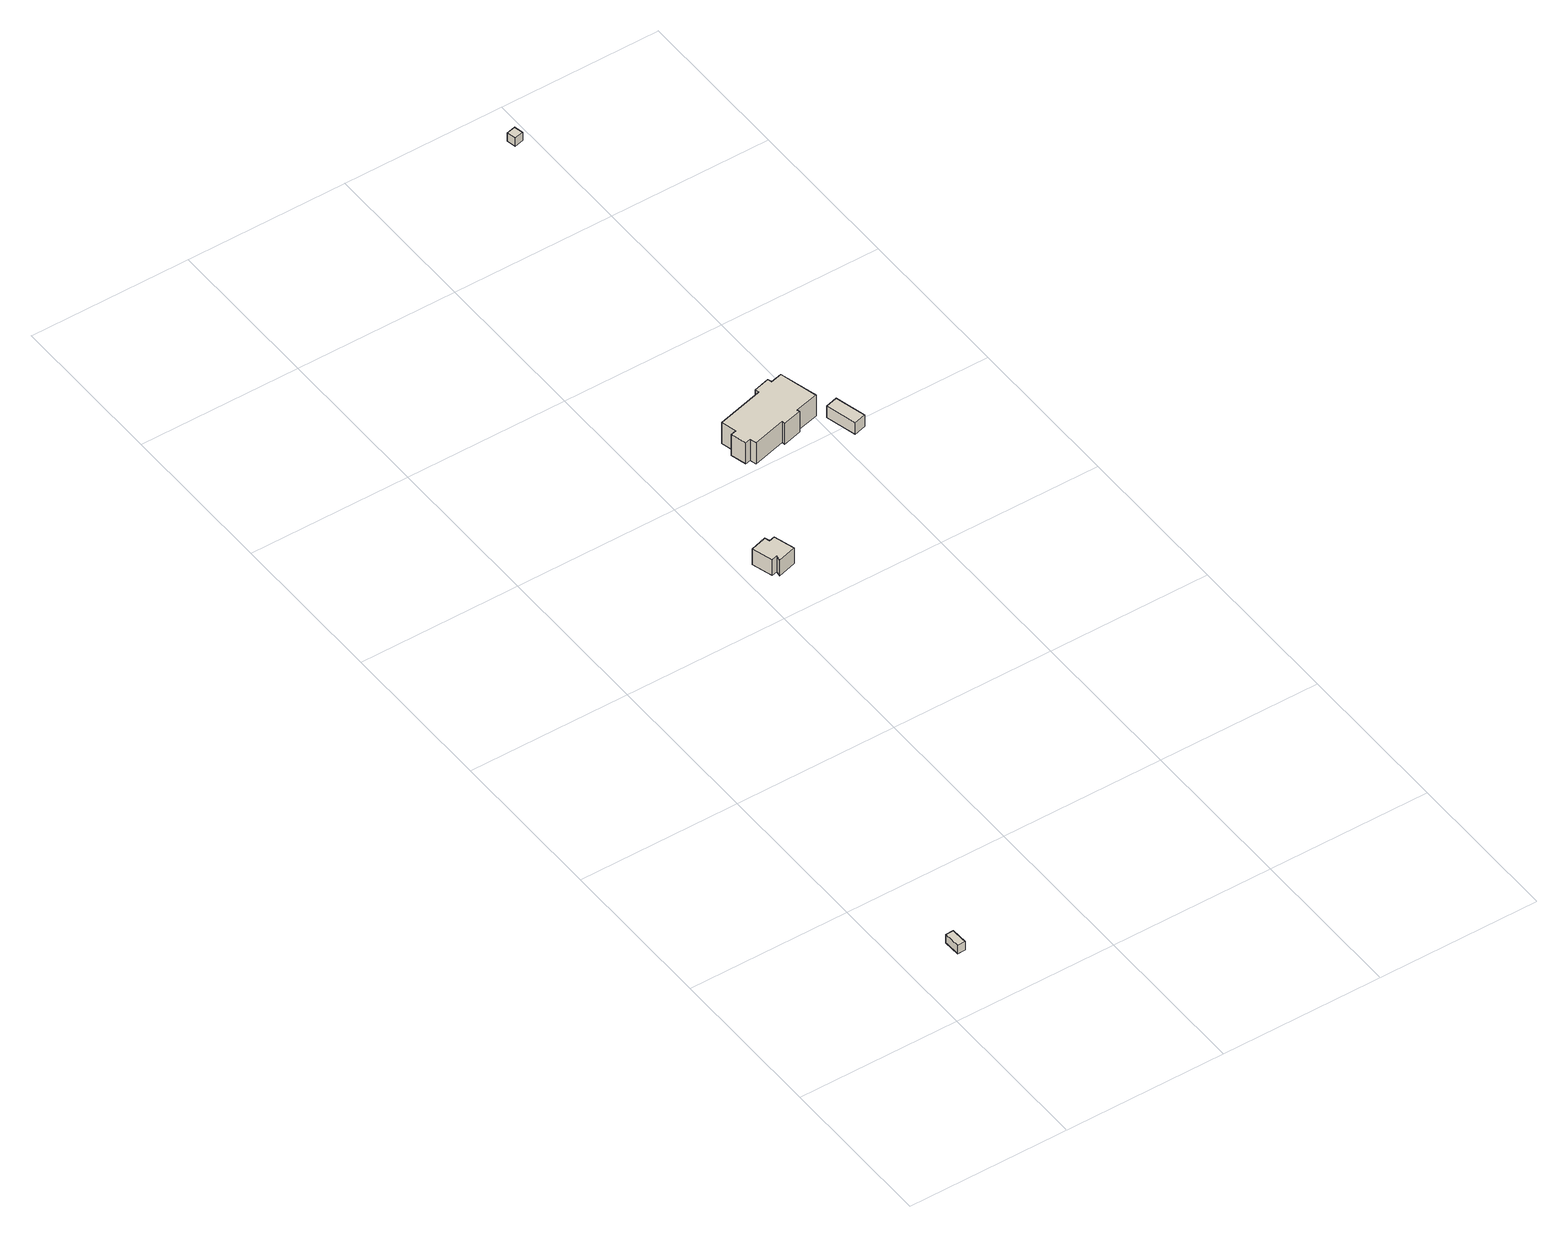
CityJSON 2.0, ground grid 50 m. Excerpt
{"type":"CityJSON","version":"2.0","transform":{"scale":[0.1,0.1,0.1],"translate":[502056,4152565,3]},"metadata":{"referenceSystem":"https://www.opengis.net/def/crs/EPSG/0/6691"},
"CityObjects":{
"building1":{"type":"Building","attributes":{"usage":"461","yearOfConstruction":"0001","measuredHeight":2.8,"storeysAboveGround":9999,"BuildingIDAttribute.prefecture":"07","BuildingIDAttribute.city":"07212","BuildingDetailAttribute.totalFloorArea":-9999,"BuildingDetailAttribute.buildingFootprintArea":-9999,"BuildingDetailAttribute.buildingRoofEdgeArea":-9999,"BuildingDetailAttribute.buildingStructureType":"611","BuildingDetailAttribute.buildingStructureOrgType":"9","BuildingDetailAttribute.majorUsage":"9","BuildingDetailAttribute.orgUsage":"999","BuildingDetailAttribute.surveyYear":"0001"},"geometry":[{"type":"Solid","lod":"1","boundaries":[[[[0,1,2,3]],[[2,4,5,3]],[[1,6,4,2]],[[0,7,6,1]],[[3,5,7,0]],[[4,6,7,5]]]]}]},
"building2":{"type":"Building","attributes":{"usage":"461","yearOfConstruction":"0001","measuredHeight":6,"storeysAboveGround":9999,"BuildingIDAttribute.prefecture":"07","BuildingIDAttribute.city":"07212","BuildingDetailAttribute.totalFloorArea":-9999,"BuildingDetailAttribute.buildingFootprintArea":-9999,"BuildingDetailAttribute.buildingRoofEdgeArea":-9999,"BuildingDetailAttribute.buildingStructureType":"611","BuildingDetailAttribute.buildingStructureOrgType":"9","BuildingDetailAttribute.majorUsage":"9","BuildingDetailAttribute.orgUsage":"999","BuildingDetailAttribute.surveyYear":"0001"},"geometry":[{"type":"Solid","lod":"1","boundaries":[[[[8,9,10,11,12,13,14,15]],[[14,16,17,15]],[[13,18,16,14]],[[12,19,18,13]],[[11,20,19,12]],[[10,21,20,11]],[[9,22,21,10]],[[8,23,22,9]],[[15,17,23,8]],[[16,18,19,20,21,22,23,17]]]]}]},
"building3":{"type":"Building","attributes":{"usage":"461","yearOfConstruction":"0001","measuredHeight":9.4,"storeysAboveGround":9999,"TsunamiRiskAttribute.description":"1","TsunamiRiskAttribute.rank":"2","TsunamiRiskAttribute.depth":0.93,"BuildingIDAttribute.prefecture":"07","BuildingIDAttribute.city":"07212","BuildingDetailAttribute.totalFloorArea":-9999,"BuildingDetailAttribute.buildingFootprintArea":-9999,"BuildingDetailAttribute.buildingRoofEdgeArea":-9999,"BuildingDetailAttribute.buildingStructureType":"611","BuildingDetailAttribute.buildingStructureOrgType":"9","BuildingDetailAttribute.majorUsage":"9","BuildingDetailAttribute.orgUsage":"999","BuildingDetailAttribute.surveyYear":"0001"},"geometry":[{"type":"Solid","lod":"1","boundaries":[[[[24,25,26,27,28,29,30,31,32,33,34,35,36,37,38,39]],[[38,40,41,39]],[[37,42,40,38]],[[36,43,42,37]],[[35,44,43,36]],[[34,45,44,35]],[[33,46,45,34]],[[32,47,46,33]],[[31,48,47,32]],[[30,49,48,31]],[[29,50,49,30]],[[28,51,50,29]],[[27,52,51,28]],[[26,53,52,27]],[[25,54,53,26]],[[24,55,54,25]],[[39,41,55,24]],[[40,42,43,44,45,46,47,48,49,50,51,52,53,54,55,41]]]]}]},
"building4":{"type":"Building","attributes":{"usage":"461","yearOfConstruction":"0001","measuredHeight":5,"storeysAboveGround":9999,"TsunamiRiskAttribute.description":"1","TsunamiRiskAttribute.rank":"2","TsunamiRiskAttribute.depth":1.92,"BuildingIDAttribute.prefecture":"07","BuildingIDAttribute.city":"07212","BuildingDetailAttribute.totalFloorArea":-9999,"BuildingDetailAttribute.buildingFootprintArea":-9999,"BuildingDetailAttribute.buildingRoofEdgeArea":-9999,"BuildingDetailAttribute.buildingStructureType":"611","BuildingDetailAttribute.buildingStructureOrgType":"9","BuildingDetailAttribute.majorUsage":"9","BuildingDetailAttribute.orgUsage":"999","BuildingDetailAttribute.surveyYear":"0001"},"geometry":[{"type":"Solid","lod":"1","boundaries":[[[[56,57,58,59]],[[58,60,61,59]],[[57,62,60,58]],[[56,63,62,57]],[[59,61,63,56]],[[60,62,63,61]]]]}]},
"building5":{"type":"Building","attributes":{"usage":"461","yearOfConstruction":"0001","measuredHeight":2.6,"storeysAboveGround":9999,"TsunamiRiskAttribute.description":"1","TsunamiRiskAttribute.rank":"3","TsunamiRiskAttribute.depth":4.52,"BuildingIDAttribute.prefecture":"07","BuildingIDAttribute.city":"07212","BuildingDetailAttribute.totalFloorArea":-9999,"BuildingDetailAttribute.buildingFootprintArea":-9999,"BuildingDetailAttribute.buildingRoofEdgeArea":-9999,"BuildingDetailAttribute.buildingStructureType":"611","BuildingDetailAttribute.buildingStructureOrgType":"9","BuildingDetailAttribute.majorUsage":"9","BuildingDetailAttribute.orgUsage":"999","BuildingDetailAttribute.surveyYear":"0001"},"geometry":[{"type":"Solid","lod":"1","boundaries":[[[[64,65,66,67]],[[66,68,69,67]],[[65,70,68,66]],[[64,71,70,65]],[[67,69,71,64]],[[68,70,71,69]]]]}]}
},
"vertices":[
[7,4,244],[5,56,244],[29,57,244],[31,5,244],[29,57,274],[31,5,274],[5,56,274],[7,4,274],
[523,1598,142],[541,1603,142],[560,1539,142],[502,1522,142],[505,1540,142],[487,1535,142],[468,1599,142],[518,1613,142],[468,1599,199],[518,1613,199],[487,1535,199],[505,1540,199],[502,1522,199],[560,1539,199],[541,1603,199],[523,1598,199],
[920,2156,40],[956,2165,40],[986,2048,40],[914,2030,40],[916,2023,40],[858,2008,40],[856,2017,40],[754,1990,40],[749,2010,40],[733,2006,40],[720,2054,40],[737,2058,40],[725,2105,40],[870,2143,40],[867,2156,40],[917,2169,40],[867,2156,116],[917,2169,116],[870,2143,116],[725,2105,116],[737,2058,116],[720,2054,116],[733,2006,116],[749,2010,116],[754,1990,116],[856,2017,116],[858,2008,116],[916,2023,116],[914,2030,116],[986,2048,116],[956,2165,116],[920,2156,116],
[1036,1940,31],[1011,2035,31],[1048,2045,31],[1073,1950,31],[1048,2045,73],[1073,1950,73],[1011,2035,73],[1036,1940,73],
[945,3359,6],[939,3388,6],[967,3394,6],[973,3366,6],[967,3394,36],[973,3366,36],[939,3388,36],[945,3359,36]
]}
